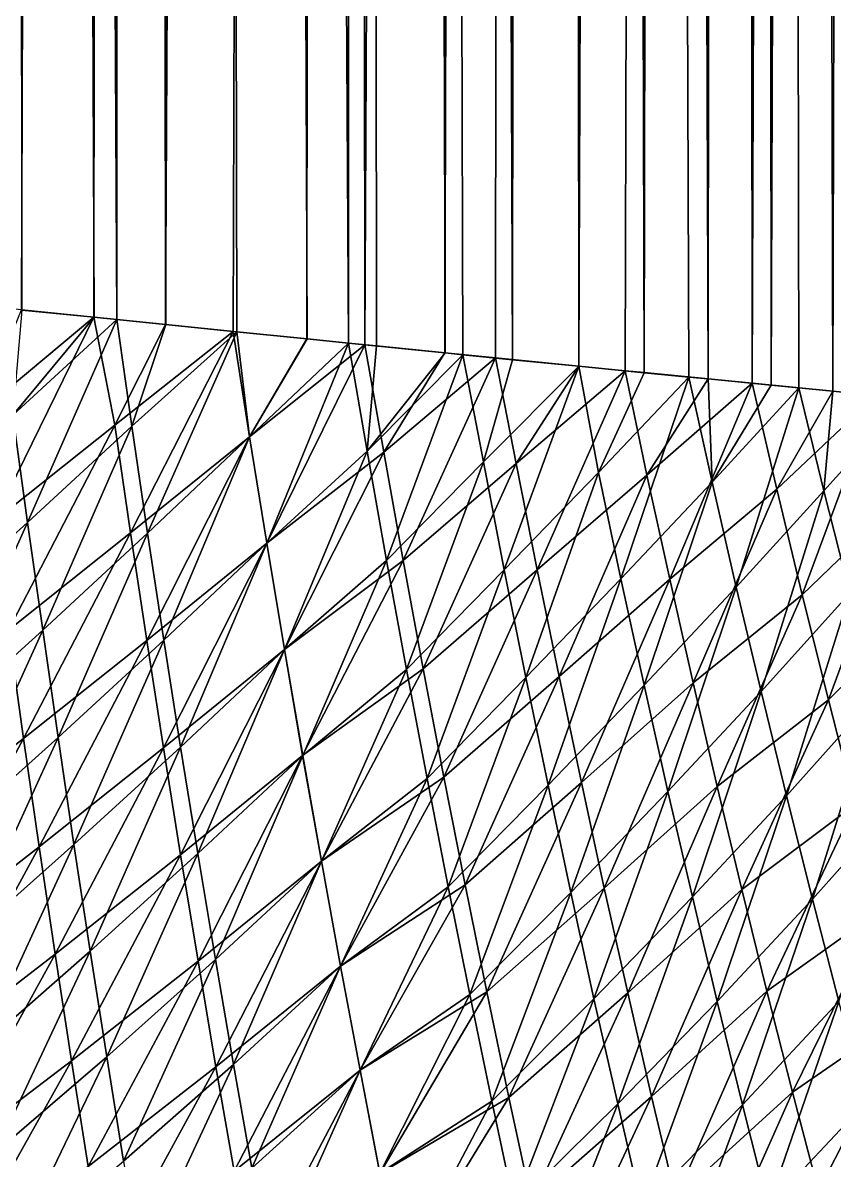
# Model space of a CAD drawing. Header units: metres. Extents: x 0 to 2.08, y -0.12 to 5.68.
# Drawn here: x 1.9728 to 2.0197, y -0.0236 to 0.0421 of the extents above; entities that cross this region are included whole.
import ezdxf

# ---------------------------------------------------------------- set-up
doc = ezdxf.new("R2010")
doc.units = ezdxf.units.M
doc.header["$LTSCALE"] = 65.185185
for name, color, linetype in [('50', 7, 'CONTINUOUS'), ('51', 7, 'CONTINUOUS'), ('54', 7, 'CONTINUOUS'), ('55', 7, 'CONTINUOUS')]:
    doc.layers.add(name, color=color, linetype=linetype)

msp = doc.modelspace()

# ---------------------------------------------------------------- linework, layer by layer
at = {"layer": '50', "color": 2, "linetype": 'CONTINUOUS'}
for points in [[(1.967847, 2.280189, -3.366461), (1.979908, 2.276366, -3.36276), (1.968528, 0.025948, -3.366284), (1.967847, 2.280189, -3.366461)], [(1.968528, 0.025948, -3.366284), (1.979908, 2.276366, -3.36276), (1.972728, 0.025529, -3.365102), (1.968528, 0.025948, -3.366284)], [(1.972728, 0.025529, -3.365102), (1.979908, 2.276366, -3.36276), (1.976903, 0.025109, -3.363795), (1.972728, 0.025529, -3.365102)], [(1.976903, 0.025109, -3.363795), (1.979908, 2.276366, -3.36276), (1.981045, 0.024689, -3.362364), (1.976903, 0.025109, -3.363795)], [(1.979908, 2.276366, -3.36276), (1.991709, 2.272625, -3.358009), (1.981045, 0.024689, -3.362364), (1.979908, 2.276366, -3.36276)], [(1.981045, 0.024689, -3.362364), (1.991709, 2.272625, -3.358009), (1.984947, 0.024292, -3.36089), (1.981045, 0.024689, -3.362364)], [(1.984947, 0.024292, -3.36089), (1.991709, 2.272625, -3.358009), (1.989212, 0.023857, -3.359135), (1.984947, 0.024292, -3.36089)], [(1.989212, 0.023857, -3.359135), (1.991709, 2.272625, -3.358009), (1.992554, 0.023518, -3.357651), (1.989212, 0.023857, -3.359135)], [(1.991709, 2.272625, -3.358009), (2.003002, 2.269044, -3.352344), (1.992554, 0.023518, -3.357651), (1.991709, 2.272625, -3.358009)], [(1.992554, 0.023518, -3.357651), (2.003002, 2.269044, -3.352344), (1.997184, 0.023049, -3.355429), (1.992554, 0.023518, -3.357651)], [(1.997184, 0.023049, -3.355429), (2.003002, 2.269044, -3.352344), (2.0001, 0.022756, -3.353929), (1.997184, 0.023049, -3.355429)], [(2.0001, 0.022756, -3.353929), (2.003002, 2.269044, -3.352344), (2.00492, 0.022278, -3.351266), (2.0001, 0.022756, -3.353929)], [(2.003002, 2.269044, -3.352344), (2.013643, 2.265671, -3.345829), (2.00492, 0.022278, -3.351266), (2.003002, 2.269044, -3.352344)], [(2.00492, 0.022278, -3.351266), (2.013643, 2.265671, -3.345829), (2.007589, 0.022015, -3.349691), (2.00492, 0.022278, -3.351266)], [(2.007589, 0.022015, -3.349691), (2.013643, 2.265671, -3.345829), (2.008691, 0.021907, -3.349018), (2.007589, 0.022015, -3.349691)], [(2.008691, 0.021907, -3.349018), (2.013643, 2.265671, -3.345829), (2.012397, 0.021543, -3.346659), (2.008691, 0.021907, -3.349018)], [(2.012397, 0.021543, -3.346659), (2.013643, 2.265671, -3.345829), (2.014924, 0.021295, -3.344961), (2.012397, 0.021543, -3.346659)], [(2.013643, 2.265671, -3.345829), (2.023753, 2.262465, -3.338383), (2.014924, 0.021295, -3.344961), (2.013643, 2.265671, -3.345829)], [(2.014924, 0.021295, -3.344961), (2.023753, 2.262465, -3.338383), (2.016033, 0.021186, -3.344191), (2.014924, 0.021295, -3.344961)], [(2.016033, 0.021186, -3.344191), (2.023753, 2.262465, -3.338383), (2.019596, 0.020836, -3.341618), (2.016033, 0.021186, -3.344191)], [(2.019596, 0.020836, -3.341618), (2.023753, 2.262465, -3.338383), (2.022099, 0.020591, -3.339713), (2.019596, 0.020836, -3.341618)]]:
    msp.add_3dface(points, dxfattribs=at)
at = {"layer": '51', "color": 2, "linetype": 'CONTINUOUS'}
for points in [[(1.979908, 2.276366, 0.090128), (1.967847, 2.280189, 0.093828), (1.978228, 0.024974, 0.090719), (1.979908, 2.276366, 0.090128)], [(1.978228, 0.024974, 0.090719), (1.967847, 2.280189, 0.093828), (1.976926, 0.025106, 0.091154), (1.978228, 0.024974, 0.090719)], [(1.976926, 0.025106, 0.091154), (1.967847, 2.280189, 0.093828), (1.972753, 0.025526, 0.092462), (1.976926, 0.025106, 0.091154)], [(1.981067, 0.024686, 0.089723), (1.979908, 2.276366, 0.090128), (1.978228, 0.024974, 0.090719), (1.981067, 0.024686, 0.089723)], [(1.991709, 2.272625, 0.085376), (1.979908, 2.276366, 0.090128), (1.99161, 0.023613, 0.085447), (1.991709, 2.272625, 0.085376)], [(1.99161, 0.023613, 0.085447), (1.979908, 2.276366, 0.090128), (1.989228, 0.023855, 0.086495), (1.99161, 0.023613, 0.085447)], [(1.989228, 0.023855, 0.086495), (1.979908, 2.276366, 0.090128), (1.985169, 0.024269, 0.08817), (1.989228, 0.023855, 0.086495)], [(1.985169, 0.024269, 0.08817), (1.979908, 2.276366, 0.090128), (1.981067, 0.024686, 0.089723), (1.985169, 0.024269, 0.08817)], [(1.993238, 0.023448, 0.084702), (1.991709, 2.272625, 0.085376), (1.99161, 0.023613, 0.085447), (1.993238, 0.023448, 0.084702)], [(2.003002, 2.269044, 0.079711), (1.991709, 2.272625, 0.085376), (2.001092, 0.022657, 0.080767), (2.003002, 2.269044, 0.079711)], [(2.001092, 0.022657, 0.080767), (1.991709, 2.272625, 0.085376), (1.99822, 0.022945, 0.082273), (2.001092, 0.022657, 0.080767)], [(1.99822, 0.022945, 0.082273), (1.991709, 2.272625, 0.085376), (1.997195, 0.023048, 0.082791), (1.99822, 0.022945, 0.082273)], [(1.997195, 0.023048, 0.082791), (1.991709, 2.272625, 0.085376), (1.993238, 0.023448, 0.084702), (1.997195, 0.023048, 0.082791)], [(2.004926, 0.022277, 0.07863), (2.003002, 2.269044, 0.079711), (2.001092, 0.022657, 0.080767), (2.004926, 0.022277, 0.07863)], [(2.013643, 2.265671, 0.073196), (2.003002, 2.269044, 0.079711), (2.012398, 0.021543, 0.074025), (2.013643, 2.265671, 0.073196)], [(2.012398, 0.021543, 0.074025), (2.003002, 2.269044, 0.079711), (2.01128, 0.021652, 0.074753), (2.012398, 0.021543, 0.074025)], [(2.01128, 0.021652, 0.074753), (2.003002, 2.269044, 0.079711), (2.008694, 0.021906, 0.076383), (2.01128, 0.021652, 0.074753)], [(2.008694, 0.021906, 0.076383), (2.003002, 2.269044, 0.079711), (2.004926, 0.022277, 0.07863), (2.008694, 0.021906, 0.076383)], [(2.016032, 0.021186, 0.071559), (2.013643, 2.265671, 0.073196), (2.012398, 0.021543, 0.074025), (2.016032, 0.021186, 0.071559)], [(2.023753, 2.262465, 0.06575), (2.013643, 2.265671, 0.073196), (2.023874, 0.020418, 0.065678), (2.023753, 2.262465, 0.06575)], [(2.023874, 0.020418, 0.065678), (2.013643, 2.265671, 0.073196), (2.019593, 0.020837, 0.068988), (2.023874, 0.020418, 0.065678)], [(2.019593, 0.020837, 0.068988), (2.013643, 2.265671, 0.073196), (2.017633, 0.021029, 0.070423), (2.019593, 0.020837, 0.068988)], [(2.017633, 0.021029, 0.070423), (2.013643, 2.265671, 0.073196), (2.016032, 0.021186, 0.071559), (2.017633, 0.021029, 0.070423)]]:
    msp.add_3dface(points, dxfattribs=at)
at = {"layer": '54', "color": 2, "linetype": 'CONTINUOUS'}
for points in [[(1.976926, 0.025106, 0.091154), (1.972753, 0.025526, 0.092462), (1.972237, 0.019456, 0.09248), (1.976926, 0.025106, 0.091154)], [(1.978228, 0.024974, 0.090719), (1.976926, 0.025106, 0.091154), (1.972237, 0.019456, 0.09248), (1.978228, 0.024974, 0.090719)], [(1.978228, 0.024974, 0.090719), (1.972237, 0.019456, 0.09248), (1.973084, 0.013245, 0.091828), (1.978228, 0.024974, 0.090719)], [(1.978228, 0.024974, 0.090719), (1.973084, 0.013245, 0.091828), (1.979095, 0.018808, 0.090285), (1.978228, 0.024974, 0.090719)], [(1.981067, 0.024686, 0.089723), (1.978228, 0.024974, 0.090719), (1.979095, 0.018808, 0.090285), (1.981067, 0.024686, 0.089723)], [(1.985169, 0.024269, 0.08817), (1.981067, 0.024686, 0.089723), (1.979095, 0.018808, 0.090285), (1.985169, 0.024269, 0.08817)], [(1.985169, 0.024269, 0.08817), (1.979095, 0.018808, 0.090285), (1.980011, 0.012631, 0.089562), (1.985169, 0.024269, 0.08817)], [(1.985169, 0.024269, 0.08817), (1.980011, 0.012631, 0.089562), (1.985906, 0.018193, 0.087739), (1.985169, 0.024269, 0.08817)], [(1.989228, 0.023855, 0.086495), (1.985169, 0.024269, 0.08817), (1.985906, 0.018193, 0.087739), (1.989228, 0.023855, 0.086495)], [(1.99161, 0.023613, 0.085447), (1.989228, 0.023855, 0.086495), (1.985906, 0.018193, 0.087739), (1.99161, 0.023613, 0.085447)], [(1.99161, 0.023613, 0.085447), (1.985906, 0.018193, 0.087739), (1.986897, 0.012058, 0.086934), (1.99161, 0.023613, 0.085447)], [(1.99161, 0.023613, 0.085447), (1.986897, 0.012058, 0.086934), (1.992703, 0.017365, 0.084803), (1.99161, 0.023613, 0.085447)], [(1.993238, 0.023448, 0.084702), (1.99161, 0.023613, 0.085447), (1.992703, 0.017365, 0.084803), (1.993238, 0.023448, 0.084702)], [(1.997195, 0.023048, 0.082791), (1.993238, 0.023448, 0.084702), (1.992703, 0.017365, 0.084803), (1.997195, 0.023048, 0.082791)], [(1.99822, 0.022945, 0.082273), (1.997195, 0.023048, 0.082791), (1.992703, 0.017365, 0.084803), (1.99822, 0.022945, 0.082273)], [(1.99822, 0.022945, 0.082273), (1.992703, 0.017365, 0.084803), (1.993819, 0.01106, 0.08385), (1.99822, 0.022945, 0.082273)], [(1.99822, 0.022945, 0.082273), (1.993819, 0.01106, 0.08385), (1.999408, 0.01676, 0.081514), (1.99822, 0.022945, 0.082273)], [(2.001092, 0.022657, 0.080767), (1.99822, 0.022945, 0.082273), (1.999408, 0.01676, 0.081514), (2.001092, 0.022657, 0.080767)], [(2.004926, 0.022277, 0.07863), (2.001092, 0.022657, 0.080767), (1.999408, 0.01676, 0.081514), (2.004926, 0.022277, 0.07863)], [(2.004926, 0.022277, 0.07863), (1.999408, 0.01676, 0.081514), (2.000615, 0.010522, 0.080441), (2.004926, 0.022277, 0.07863)], [(2.004926, 0.022277, 0.07863), (2.000615, 0.010522, 0.080441), (2.006051, 0.016147, 0.077829), (2.004926, 0.022277, 0.07863)], [(2.008694, 0.021906, 0.076383), (2.004926, 0.022277, 0.07863), (2.006051, 0.016147, 0.077829), (2.008694, 0.021906, 0.076383)], [(2.01128, 0.021652, 0.074753), (2.008694, 0.021906, 0.076383), (2.006051, 0.016147, 0.077829), (2.01128, 0.021652, 0.074753)], [(2.01128, 0.021652, 0.074753), (2.006051, 0.016147, 0.077829), (2.007354, 0.009993, 0.076615), (2.01128, 0.021652, 0.074753)], [(2.01128, 0.021652, 0.074753), (2.007354, 0.009993, 0.076615), (2.012617, 0.01557, 0.073737), (2.01128, 0.021652, 0.074753)], [(2.012398, 0.021543, 0.074025), (2.01128, 0.021652, 0.074753), (2.012617, 0.01557, 0.073737), (2.012398, 0.021543, 0.074025)], [(2.016032, 0.021186, 0.071559), (2.012398, 0.021543, 0.074025), (2.012617, 0.01557, 0.073737), (2.016032, 0.021186, 0.071559)], [(2.017633, 0.021029, 0.070423), (2.016032, 0.021186, 0.071559), (2.012617, 0.01557, 0.073737), (2.017633, 0.021029, 0.070423)], [(2.017633, 0.021029, 0.070423), (2.012617, 0.01557, 0.073737), (2.014013, 0.009519, 0.072363), (2.017633, 0.021029, 0.070423)], [(2.017633, 0.021029, 0.070423), (2.014013, 0.009519, 0.072363), (2.019079, 0.015085, 0.069229), (2.017633, 0.021029, 0.070423)], [(2.019593, 0.020837, 0.068988), (2.017633, 0.021029, 0.070423), (2.019079, 0.015085, 0.069229), (2.019593, 0.020837, 0.068988)], [(2.023874, 0.020418, 0.065678), (2.019593, 0.020837, 0.068988), (2.019079, 0.015085, 0.069229), (2.023874, 0.020418, 0.065678)], [(2.023874, 0.020418, 0.065678), (2.019079, 0.015085, 0.069229), (2.020566, 0.009157, 0.067676), (2.023874, 0.020418, 0.065678)], [(1.972237, 0.019456, 0.09248), (1.966934, 0.007662, 0.09287), (1.973084, 0.013245, 0.091828), (1.972237, 0.019456, 0.09248)], [(1.973084, 0.013245, 0.091828), (1.973955, 0.00703, 0.090892), (1.979095, 0.018808, 0.090285), (1.973084, 0.013245, 0.091828)], [(1.979095, 0.018808, 0.090285), (1.973955, 0.00703, 0.090892), (1.980011, 0.012631, 0.089562), (1.979095, 0.018808, 0.090285)], [(1.980011, 0.012631, 0.089562), (1.980954, 0.006448, 0.08855), (1.985906, 0.018193, 0.087739), (1.980011, 0.012631, 0.089562)], [(1.985906, 0.018193, 0.087739), (1.980954, 0.006448, 0.08855), (1.986897, 0.012058, 0.086934), (1.985906, 0.018193, 0.087739)], [(1.986897, 0.012058, 0.086934), (1.987919, 0.005919, 0.085834), (1.992703, 0.017365, 0.084803), (1.986897, 0.012058, 0.086934)], [(1.992703, 0.017365, 0.084803), (1.987919, 0.005919, 0.085834), (1.993819, 0.01106, 0.08385), (1.992703, 0.017365, 0.084803)], [(1.993819, 0.01106, 0.08385), (1.99497, 0.004754, 0.082572), (1.999408, 0.01676, 0.081514), (1.993819, 0.01106, 0.08385)], [(1.999408, 0.01676, 0.081514), (1.99497, 0.004754, 0.082572), (2.000615, 0.010522, 0.080441), (1.999408, 0.01676, 0.081514)], [(2.000615, 0.010522, 0.080441), (2.001861, 0.004285, 0.079032), (2.006051, 0.016147, 0.077829), (2.000615, 0.010522, 0.080441)], [(2.006051, 0.016147, 0.077829), (2.001861, 0.004285, 0.079032), (2.007354, 0.009993, 0.076615), (2.006051, 0.016147, 0.077829)], [(2.007354, 0.009993, 0.076615), (2.008694, 0.003843, 0.075057), (2.012617, 0.01557, 0.073737), (2.007354, 0.009993, 0.076615)], [(2.012617, 0.01557, 0.073737), (2.008694, 0.003843, 0.075057), (2.014013, 0.009519, 0.072363), (2.012617, 0.01557, 0.073737)], [(2.014013, 0.009519, 0.072363), (2.015446, 0.003476, 0.070635), (2.019079, 0.015085, 0.069229), (2.014013, 0.009519, 0.072363)], [(2.019079, 0.015085, 0.069229), (2.015446, 0.003476, 0.070635), (2.020566, 0.009157, 0.067676), (2.019079, 0.015085, 0.069229)], [(1.966934, 0.007662, 0.09287), (1.967759, 0.00143, 0.091719), (1.973084, 0.013245, 0.091828), (1.966934, 0.007662, 0.09287)], [(1.973084, 0.013245, 0.091828), (1.967759, 0.00143, 0.091719), (1.973955, 0.00703, 0.090892), (1.973084, 0.013245, 0.091828)], [(1.973955, 0.00703, 0.090892), (1.974848, 0.000822, 0.08967), (1.980011, 0.012631, 0.089562), (1.973955, 0.00703, 0.090892)], [(1.980011, 0.012631, 0.089562), (1.974848, 0.000822, 0.08967), (1.980954, 0.006448, 0.08855), (1.980011, 0.012631, 0.089562)], [(1.980954, 0.006448, 0.08855), (1.981923, 0.000273, 0.087246), (1.986897, 0.012058, 0.086934), (1.980954, 0.006448, 0.08855)], [(1.986897, 0.012058, 0.086934), (1.981923, 0.000273, 0.087246), (1.987919, 0.005919, 0.085834), (1.986897, 0.012058, 0.086934)], [(1.987919, 0.005919, 0.085834), (1.988971, -0.00021, 0.084433), (1.993819, 0.01106, 0.08385), (1.987919, 0.005919, 0.085834)], [(1.993819, 0.01106, 0.08385), (1.988971, -0.00021, 0.084433), (1.99497, 0.004754, 0.082572), (1.993819, 0.01106, 0.08385)], [(1.99497, 0.004754, 0.082572), (1.996155, -0.001537, 0.08096), (2.000615, 0.010522, 0.080441), (1.99497, 0.004754, 0.082572)], [(2.000615, 0.010522, 0.080441), (1.996155, -0.001537, 0.08096), (2.001861, 0.004285, 0.079032), (2.000615, 0.010522, 0.080441)], [(2.001861, 0.004285, 0.079032), (2.003141, -0.001936, 0.07728), (2.007354, 0.009993, 0.076615), (2.001861, 0.004285, 0.079032)], [(2.007354, 0.009993, 0.076615), (2.003141, -0.001936, 0.07728), (2.008694, 0.003843, 0.075057), (2.007354, 0.009993, 0.076615)], [(2.008694, 0.003843, 0.075057), (2.010069, -0.002288, 0.073145), (2.014013, 0.009519, 0.072363), (2.008694, 0.003843, 0.075057)], [(2.014013, 0.009519, 0.072363), (2.010069, -0.002288, 0.073145), (2.015446, 0.003476, 0.070635), (2.014013, 0.009519, 0.072363)], [(2.015446, 0.003476, 0.070635), (2.016914, -0.002541, 0.068543), (2.020566, 0.009157, 0.067676), (2.015446, 0.003476, 0.070635)], [(2.020566, 0.009157, 0.067676), (2.016914, -0.002541, 0.068543), (2.022088, 0.003245, 0.065761), (2.020566, 0.009157, 0.067676)], [(1.967759, 0.00143, 0.091719), (1.968601, -0.004779, 0.090285), (1.973955, 0.00703, 0.090892), (1.967759, 0.00143, 0.091719)], [(1.973955, 0.00703, 0.090892), (1.968601, -0.004779, 0.090285), (1.974848, 0.000822, 0.08967), (1.973955, 0.00703, 0.090892)], [(1.974848, 0.000822, 0.08967), (1.975763, -0.005365, 0.088159), (1.980954, 0.006448, 0.08855), (1.974848, 0.000822, 0.08967)], [(1.980954, 0.006448, 0.08855), (1.975763, -0.005365, 0.088159), (1.981923, 0.000273, 0.087246), (1.980954, 0.006448, 0.08855)], [(1.981923, 0.000273, 0.087246), (1.982916, -0.005879, 0.085644), (1.987919, 0.005919, 0.085834), (1.981923, 0.000273, 0.087246)], [(1.987919, 0.005919, 0.085834), (1.982916, -0.005879, 0.085644), (1.988971, -0.00021, 0.084433), (1.987919, 0.005919, 0.085834)], [(1.988971, -0.00021, 0.084433), (1.99005, -0.006316, 0.082725), (1.99497, 0.004754, 0.082572), (1.988971, -0.00021, 0.084433)], [(1.99497, 0.004754, 0.082572), (1.99005, -0.006316, 0.082725), (1.996155, -0.001537, 0.08096), (1.99497, 0.004754, 0.082572)], [(1.996155, -0.001537, 0.08096), (1.997372, -0.0078, 0.079008), (2.001861, 0.004285, 0.079032), (1.996155, -0.001537, 0.08096)], [(2.001861, 0.004285, 0.079032), (1.997372, -0.0078, 0.079008), (2.003141, -0.001936, 0.07728), (2.001861, 0.004285, 0.079032)], [(2.003141, -0.001936, 0.07728), (2.004454, -0.008126, 0.075178), (2.008694, 0.003843, 0.075057), (2.003141, -0.001936, 0.07728)], [(2.008694, 0.003843, 0.075057), (2.004454, -0.008126, 0.075178), (2.010069, -0.002288, 0.073145), (2.008694, 0.003843, 0.075057)], [(2.010069, -0.002288, 0.073145), (2.011476, -0.008383, 0.070872), (2.015446, 0.003476, 0.070635), (2.010069, -0.002288, 0.073145)], [(2.015446, 0.003476, 0.070635), (2.011476, -0.008383, 0.070872), (2.016914, -0.002541, 0.068543), (2.015446, 0.003476, 0.070635)], [(2.016914, -0.002541, 0.068543), (2.018413, -0.008515, 0.06608), (2.022088, 0.003245, 0.065761), (2.016914, -0.002541, 0.068543)], [(2.022088, 0.003245, 0.065761), (2.018413, -0.008515, 0.06608), (2.023644, -0.002634, 0.063472), (2.022088, 0.003245, 0.065761)], [(1.968601, -0.004779, 0.090285), (1.969461, -0.010953, 0.088565), (1.974848, 0.000822, 0.08967), (1.968601, -0.004779, 0.090285)], [(1.974848, 0.000822, 0.08967), (1.969461, -0.010953, 0.088565), (1.975763, -0.005365, 0.088159), (1.974848, 0.000822, 0.08967)], [(1.975763, -0.005365, 0.088159), (1.976697, -0.011515, 0.086354), (1.981923, 0.000273, 0.087246), (1.975763, -0.005365, 0.088159)], [(1.981923, 0.000273, 0.087246), (1.976697, -0.011515, 0.086354), (1.982916, -0.005879, 0.085644), (1.981923, 0.000273, 0.087246)], [(1.982916, -0.005879, 0.085644), (1.983934, -0.011995, 0.083739), (1.988971, -0.00021, 0.084433), (1.982916, -0.005879, 0.085644)], [(1.988971, -0.00021, 0.084433), (1.983934, -0.011995, 0.083739), (1.99005, -0.006316, 0.082725), (1.988971, -0.00021, 0.084433)], [(1.99005, -0.006316, 0.082725), (1.991156, -0.012384, 0.080706), (1.996155, -0.001537, 0.08096), (1.99005, -0.006316, 0.082725)], [(1.996155, -0.001537, 0.08096), (1.991156, -0.012384, 0.080706), (1.997372, -0.0078, 0.079008), (1.996155, -0.001537, 0.08096)], [(1.997372, -0.0078, 0.079008), (1.998617, -0.014019, 0.076711), (2.003141, -0.001936, 0.07728), (1.997372, -0.0078, 0.079008)], [(2.003141, -0.001936, 0.07728), (1.998617, -0.014019, 0.076711), (2.004454, -0.008126, 0.075178), (2.003141, -0.001936, 0.07728)], [(2.004454, -0.008126, 0.075178), (2.005795, -0.014269, 0.072719), (2.010069, -0.002288, 0.073145), (2.004454, -0.008126, 0.075178)], [(2.010069, -0.002288, 0.073145), (2.005795, -0.014269, 0.072719), (2.011476, -0.008383, 0.070872), (2.010069, -0.002288, 0.073145)], [(2.011476, -0.008383, 0.070872), (2.012912, -0.014424, 0.068229), (2.016914, -0.002541, 0.068543), (2.011476, -0.008383, 0.070872)], [(2.016914, -0.002541, 0.068543), (2.012912, -0.014424, 0.068229), (2.018413, -0.008515, 0.06608), (2.016914, -0.002541, 0.068543)], [(2.018413, -0.008515, 0.06608), (2.01994, -0.014427, 0.063235), (2.023644, -0.002634, 0.063472), (2.018413, -0.008515, 0.06608)], [(1.969461, -0.010953, 0.088565), (1.970335, -0.017079, 0.086558), (1.975763, -0.005365, 0.088159), (1.969461, -0.010953, 0.088565)], [(1.975763, -0.005365, 0.088159), (1.970335, -0.017079, 0.086558), (1.976697, -0.011515, 0.086354), (1.975763, -0.005365, 0.088159)], [(1.976697, -0.011515, 0.086354), (1.977652, -0.017616, 0.084253), (1.982916, -0.005879, 0.085644), (1.976697, -0.011515, 0.086354)], [(1.982916, -0.005879, 0.085644), (1.977652, -0.017616, 0.084253), (1.983934, -0.011995, 0.083739), (1.982916, -0.005879, 0.085644)], [(1.983934, -0.011995, 0.083739), (1.984974, -0.01806, 0.081529), (1.99005, -0.006316, 0.082725), (1.983934, -0.011995, 0.083739)], [(1.99005, -0.006316, 0.082725), (1.984974, -0.01806, 0.081529), (1.991156, -0.012384, 0.080706), (1.99005, -0.006316, 0.082725)], [(1.991156, -0.012384, 0.080706), (1.992285, -0.018402, 0.078372), (1.997372, -0.0078, 0.079008), (1.991156, -0.012384, 0.080706)], [(1.997372, -0.0078, 0.079008), (1.992285, -0.018402, 0.078372), (1.998617, -0.014019, 0.076711), (1.997372, -0.0078, 0.079008)], [(1.998617, -0.014019, 0.076711), (1.999888, -0.020178, 0.074062), (2.004454, -0.008126, 0.075178), (1.998617, -0.014019, 0.076711)], [(2.004454, -0.008126, 0.075178), (1.999888, -0.020178, 0.074062), (2.005795, -0.014269, 0.072719), (2.004454, -0.008126, 0.075178)], [(2.005795, -0.014269, 0.072719), (2.007163, -0.020347, 0.069894), (2.011476, -0.008383, 0.070872), (2.005795, -0.014269, 0.072719)], [(2.011476, -0.008383, 0.070872), (2.007163, -0.020347, 0.069894), (2.012912, -0.014424, 0.068229), (2.011476, -0.008383, 0.070872)], [(2.012912, -0.014424, 0.068229), (2.014375, -0.020392, 0.065209), (2.018413, -0.008515, 0.06608), (2.012912, -0.014424, 0.068229)], [(2.018413, -0.008515, 0.06608), (2.014375, -0.020392, 0.065209), (2.01994, -0.014427, 0.063235), (2.018413, -0.008515, 0.06608)], [(1.970335, -0.017079, 0.086558), (1.971224, -0.023141, 0.084262), (1.976697, -0.011515, 0.086354), (1.970335, -0.017079, 0.086558)], [(1.976697, -0.011515, 0.086354), (1.971224, -0.023141, 0.084262), (1.977652, -0.017616, 0.084253), (1.976697, -0.011515, 0.086354)], [(1.977652, -0.017616, 0.084253), (1.978623, -0.023654, 0.081852), (1.983934, -0.011995, 0.083739), (1.977652, -0.017616, 0.084253)], [(1.983934, -0.011995, 0.083739), (1.978623, -0.023654, 0.081852), (1.984974, -0.01806, 0.081529), (1.983934, -0.011995, 0.083739)], [(1.984974, -0.01806, 0.081529), (1.986033, -0.024064, 0.079011), (1.991156, -0.012384, 0.080706), (1.984974, -0.01806, 0.081529)], [(1.991156, -0.012384, 0.080706), (1.986033, -0.024064, 0.079011), (1.992285, -0.018402, 0.078372), (1.991156, -0.012384, 0.080706)], [(1.992285, -0.018402, 0.078372), (1.993435, -0.024356, 0.075719), (1.998617, -0.014019, 0.076711), (1.992285, -0.018402, 0.078372)], [(1.998617, -0.014019, 0.076711), (1.993435, -0.024356, 0.075719), (1.999888, -0.020178, 0.074062), (1.998617, -0.014019, 0.076711)], [(1.999888, -0.020178, 0.074062), (2.001182, -0.026261, 0.071055), (2.005795, -0.014269, 0.072719), (1.999888, -0.020178, 0.074062)], [(2.005795, -0.014269, 0.072719), (2.001182, -0.026261, 0.071055), (2.007163, -0.020347, 0.069894), (2.005795, -0.014269, 0.072719)], [(2.007163, -0.020347, 0.069894), (2.008554, -0.026341, 0.066699), (2.012912, -0.014424, 0.068229), (2.007163, -0.020347, 0.069894)], [(2.012912, -0.014424, 0.068229), (2.008554, -0.026341, 0.066699), (2.014375, -0.020392, 0.065209), (2.012912, -0.014424, 0.068229)], [(2.014375, -0.020392, 0.065209), (2.015861, -0.026267, 0.061804), (2.01994, -0.014427, 0.063235), (2.014375, -0.020392, 0.065209)], [(2.01994, -0.014427, 0.063235), (2.015861, -0.026267, 0.061804), (2.021493, -0.020254, 0.060001), (2.01994, -0.014427, 0.063235)], [(1.971224, -0.023141, 0.084262), (1.972126, -0.029127, 0.081674), (1.977652, -0.017616, 0.084253), (1.971224, -0.023141, 0.084262)], [(1.977652, -0.017616, 0.084253), (1.972126, -0.029127, 0.081674), (1.978623, -0.023654, 0.081852), (1.977652, -0.017616, 0.084253)], [(1.978623, -0.023654, 0.081852), (1.97961, -0.029618, 0.079152), (1.984974, -0.01806, 0.081529), (1.978623, -0.023654, 0.081852)], [(1.984974, -0.01806, 0.081529), (1.97961, -0.029618, 0.079152), (1.986033, -0.024064, 0.079011), (1.984974, -0.01806, 0.081529)], [(1.986033, -0.024064, 0.079011), (1.98711, -0.029991, 0.07618), (1.992285, -0.018402, 0.078372), (1.986033, -0.024064, 0.079011)], [(1.992285, -0.018402, 0.078372), (1.98711, -0.029991, 0.07618), (1.993435, -0.024356, 0.075719), (1.992285, -0.018402, 0.078372)], [(1.993435, -0.024356, 0.075719), (1.994603, -0.030233, 0.072742), (1.999888, -0.020178, 0.074062), (1.993435, -0.024356, 0.075719)], [(1.999888, -0.020178, 0.074062), (1.994603, -0.030233, 0.072742), (2.001182, -0.026261, 0.071055), (1.999888, -0.020178, 0.074062)], [(2.001182, -0.026261, 0.071055), (2.002497, -0.032249, 0.067686), (2.007163, -0.020347, 0.069894), (2.001182, -0.026261, 0.071055)], [(2.007163, -0.020347, 0.069894), (2.002497, -0.032249, 0.067686), (2.008554, -0.026341, 0.066699), (2.007163, -0.020347, 0.069894)], [(2.015861, -0.026267, 0.061804), (2.017364, -0.032027, 0.058009), (2.021493, -0.020254, 0.060001), (2.015861, -0.026267, 0.061804)], [(2.021493, -0.020254, 0.060001), (2.017364, -0.032027, 0.058009), (2.023064, -0.025975, 0.056372), (2.021493, -0.020254, 0.060001)], [(2.008554, -0.026341, 0.066699), (2.009966, -0.032232, 0.063125), (2.014375, -0.020392, 0.065209), (2.008554, -0.026341, 0.066699)], [(2.014375, -0.020392, 0.065209), (2.009966, -0.032232, 0.063125), (2.015861, -0.026267, 0.061804), (2.014375, -0.020392, 0.065209)]]:
    msp.add_3dface(points, dxfattribs=at)
at = {"layer": '55', "color": 2, "linetype": 'CONTINUOUS'}
for points in [[(1.972728, 0.025529, -3.365102), (1.976903, 0.025109, -3.363795), (1.970277, 0.019592, -3.365672), (1.972728, 0.025529, -3.365102)], [(1.976903, 0.025109, -3.363795), (1.971113, 0.013315, -3.365029), (1.970277, 0.019592, -3.365672), (1.976903, 0.025109, -3.363795)], [(1.971113, 0.013315, -3.365029), (1.976903, 0.025109, -3.363795), (1.978121, 0.01887, -3.36325), (1.971113, 0.013315, -3.365029)], [(1.976903, 0.025109, -3.363795), (1.981045, 0.024689, -3.362364), (1.978121, 0.01887, -3.36325), (1.976903, 0.025109, -3.363795)], [(1.981045, 0.024689, -3.362364), (1.984947, 0.024292, -3.36089), (1.978121, 0.01887, -3.36325), (1.981045, 0.024689, -3.362364)], [(1.984947, 0.024292, -3.36089), (1.979031, 0.012658, -3.362533), (1.978121, 0.01887, -3.36325), (1.984947, 0.024292, -3.36089)], [(1.979031, 0.012658, -3.362533), (1.984947, 0.024292, -3.36089), (1.985904, 0.018193, -3.360372), (1.979031, 0.012658, -3.362533)], [(1.984947, 0.024292, -3.36089), (1.989212, 0.023857, -3.359135), (1.985904, 0.018193, -3.360372), (1.984947, 0.024292, -3.36089)], [(1.989212, 0.023857, -3.359135), (1.992554, 0.023518, -3.357651), (1.985904, 0.018193, -3.360372), (1.989212, 0.023857, -3.359135)], [(1.992554, 0.023518, -3.357651), (1.986896, 0.012058, -3.359567), (1.985904, 0.018193, -3.360372), (1.992554, 0.023518, -3.357651)], [(1.986896, 0.012058, -3.359567), (1.992554, 0.023518, -3.357651), (1.993657, 0.017314, -3.356994), (1.986896, 0.012058, -3.359567)], [(1.992554, 0.023518, -3.357651), (1.997184, 0.023049, -3.355429), (1.993657, 0.017314, -3.356994), (1.992554, 0.023518, -3.357651)], [(1.997184, 0.023049, -3.355429), (2.0001, 0.022756, -3.353929), (1.993657, 0.017314, -3.356994), (1.997184, 0.023049, -3.355429)], [(2.0001, 0.022756, -3.353929), (1.994779, 0.011051, -3.356034), (1.993657, 0.017314, -3.356994), (2.0001, 0.022756, -3.353929)], [(1.994779, 0.011051, -3.356034), (2.0001, 0.022756, -3.353929), (2.001298, 0.016655, -3.353146), (1.994779, 0.011051, -3.356034)], [(2.0001, 0.022756, -3.353929), (2.00492, 0.022278, -3.351266), (2.001298, 0.016655, -3.353146), (2.0001, 0.022756, -3.353929)], [(2.00492, 0.022278, -3.351266), (2.007589, 0.022015, -3.349691), (2.001298, 0.016655, -3.353146), (2.00492, 0.022278, -3.351266)], [(2.007589, 0.022015, -3.349691), (2.002518, 0.010506, -3.352053), (2.001298, 0.016655, -3.353146), (2.007589, 0.022015, -3.349691)], [(2.002518, 0.010506, -3.352053), (2.007589, 0.022015, -3.349691), (2.008853, 0.015991, -3.348778), (2.002518, 0.010506, -3.352053)], [(2.007589, 0.022015, -3.349691), (2.008691, 0.021907, -3.349018), (2.012397, 0.021543, -3.346659), (2.007589, 0.022015, -3.349691)], [(2.007589, 0.022015, -3.349691), (2.012397, 0.021543, -3.346659), (2.008853, 0.015991, -3.348778), (2.007589, 0.022015, -3.349691)], [(2.012397, 0.021543, -3.346659), (2.014924, 0.021295, -3.344961), (2.008853, 0.015991, -3.348778), (2.012397, 0.021543, -3.346659)], [(2.014924, 0.021295, -3.344961), (2.010172, 0.009984, -3.347528), (2.008853, 0.015991, -3.348778), (2.014924, 0.021295, -3.344961)], [(2.010172, 0.009984, -3.347528), (2.014924, 0.021295, -3.344961), (2.016348, 0.015173, -3.343823), (2.010172, 0.009984, -3.347528)], [(2.014924, 0.021295, -3.344961), (2.016033, 0.021186, -3.344191), (2.019596, 0.020836, -3.341618), (2.014924, 0.021295, -3.344961)], [(2.014924, 0.021295, -3.344961), (2.019596, 0.020836, -3.341618), (2.016348, 0.015173, -3.343823), (2.014924, 0.021295, -3.344961)], [(2.019596, 0.020836, -3.341618), (2.022099, 0.020591, -3.339713), (2.016348, 0.015173, -3.343823), (2.019596, 0.020836, -3.341618)], [(2.022099, 0.020591, -3.339713), (2.017825, 0.009077, -3.342312), (2.016348, 0.015173, -3.343823), (2.022099, 0.020591, -3.339713)], [(2.017825, 0.009077, -3.342312), (2.022099, 0.020591, -3.339713), (2.023648, 0.014701, -3.338351), (2.017825, 0.009077, -3.342312)], [(1.971973, 0.007034, -3.364098), (1.971113, 0.013315, -3.365029), (1.978121, 0.01887, -3.36325), (1.971973, 0.007034, -3.364098)], [(1.979031, 0.012658, -3.362533), (1.971973, 0.007034, -3.364098), (1.978121, 0.01887, -3.36325), (1.979031, 0.012658, -3.362533)], [(1.979968, 0.00644, -3.361525), (1.979031, 0.012658, -3.362533), (1.985904, 0.018193, -3.360372), (1.979968, 0.00644, -3.361525)], [(1.986896, 0.012058, -3.359567), (1.979968, 0.00644, -3.361525), (1.985904, 0.018193, -3.360372), (1.986896, 0.012058, -3.359567)], [(1.987918, 0.005919, -3.358467), (1.986896, 0.012058, -3.359567), (1.993657, 0.017314, -3.356994), (1.987918, 0.005919, -3.358467)], [(1.994779, 0.011051, -3.356034), (1.987918, 0.005919, -3.358467), (1.993657, 0.017314, -3.356994), (1.994779, 0.011051, -3.356034)], [(1.995937, 0.004787, -3.354749), (1.994779, 0.011051, -3.356034), (2.001298, 0.016655, -3.353146), (1.995937, 0.004787, -3.354749)], [(2.002518, 0.010506, -3.352053), (1.995937, 0.004787, -3.354749), (2.001298, 0.016655, -3.353146), (2.002518, 0.010506, -3.352053)], [(2.003776, 0.00436, -3.350629), (2.002518, 0.010506, -3.352053), (2.008853, 0.015991, -3.348778), (2.003776, 0.00436, -3.350629)], [(2.010172, 0.009984, -3.347528), (2.003776, 0.00436, -3.350629), (2.008853, 0.015991, -3.348778), (2.010172, 0.009984, -3.347528)], [(2.011528, 0.003982, -3.345941), (2.010172, 0.009984, -3.347528), (2.016348, 0.015173, -3.343823), (2.011528, 0.003982, -3.345941)], [(2.017825, 0.009077, -3.342312), (2.011528, 0.003982, -3.345941), (2.016348, 0.015173, -3.343823), (2.017825, 0.009077, -3.342312)], [(2.019339, 0.002995, -3.340427), (2.017825, 0.009077, -3.342312), (2.023648, 0.014701, -3.338351), (2.019339, 0.002995, -3.340427)], [(2.025216, 0.008803, -3.33663), (2.019339, 0.002995, -3.340427), (2.023648, 0.014701, -3.338351), (2.025216, 0.008803, -3.33663)], [(1.972855, 0.000762, -3.362877), (1.971973, 0.007034, -3.364098), (1.979031, 0.012658, -3.362533), (1.972855, 0.000762, -3.362877)], [(1.979968, 0.00644, -3.361525), (1.972855, 0.000762, -3.362877), (1.979031, 0.012658, -3.362533), (1.979968, 0.00644, -3.361525)], [(1.98093, 0.00023, -3.360222), (1.979968, 0.00644, -3.361525), (1.986896, 0.012058, -3.359567), (1.98093, 0.00023, -3.360222)], [(1.987918, 0.005919, -3.358467), (1.98093, 0.00023, -3.360222), (1.986896, 0.012058, -3.359567), (1.987918, 0.005919, -3.358467)], [(1.988969, -0.00021, -3.357066), (1.987918, 0.005919, -3.358467), (1.994779, 0.011051, -3.356034), (1.988969, -0.00021, -3.357066)], [(1.995937, 0.004787, -3.354749), (1.988969, -0.00021, -3.357066), (1.994779, 0.011051, -3.356034), (1.995937, 0.004787, -3.354749)], [(1.997129, -0.001463, -3.353133), (1.995937, 0.004787, -3.354749), (2.002518, 0.010506, -3.352053), (1.997129, -0.001463, -3.353133)], [(2.003776, 0.00436, -3.350629), (1.997129, -0.001463, -3.353133), (2.002518, 0.010506, -3.352053), (2.003776, 0.00436, -3.350629)], [(2.005068, -0.00177, -3.348866), (2.003776, 0.00436, -3.350629), (2.010172, 0.009984, -3.347528), (2.005068, -0.00177, -3.348866)], [(2.011528, 0.003982, -3.345941), (2.005068, -0.00177, -3.348866), (2.010172, 0.009984, -3.347528), (2.011528, 0.003982, -3.345941)], [(2.012916, -0.002001, -3.34401), (2.011528, 0.003982, -3.345941), (2.017825, 0.009077, -3.342312), (2.012916, -0.002001, -3.34401)], [(2.019339, 0.002995, -3.340427), (2.012916, -0.002001, -3.34401), (2.017825, 0.009077, -3.342312), (2.019339, 0.002995, -3.340427)], [(2.020888, -0.003054, -3.33816), (2.019339, 0.002995, -3.340427), (2.025216, 0.008803, -3.33663), (2.020888, -0.003054, -3.33816)], [(1.972855, 0.000762, -3.362877), (1.965588, -0.004934, -3.363607), (1.971973, 0.007034, -3.364098), (1.972855, 0.000762, -3.362877)], [(1.973757, -0.005488, -3.361363), (1.972855, 0.000762, -3.362877), (1.979968, 0.00644, -3.361525), (1.973757, -0.005488, -3.361363)], [(1.98093, 0.00023, -3.360222), (1.973757, -0.005488, -3.361363), (1.979968, 0.00644, -3.361525), (1.98093, 0.00023, -3.360222)], [(1.981918, -0.005956, -3.358619), (1.98093, 0.00023, -3.360222), (1.987918, 0.005919, -3.358467), (1.981918, -0.005956, -3.358619)], [(1.988969, -0.00021, -3.357066), (1.981918, -0.005956, -3.358619), (1.987918, 0.005919, -3.358467), (1.988969, -0.00021, -3.357066)], [(1.990049, -0.006316, -3.355358), (1.988969, -0.00021, -3.357066), (1.995937, 0.004787, -3.354749), (1.990049, -0.006316, -3.355358)], [(1.997129, -0.001463, -3.353133), (1.990049, -0.006316, -3.355358), (1.995937, 0.004787, -3.354749), (1.997129, -0.001463, -3.353133)], [(1.998352, -0.007684, -3.35118), (1.997129, -0.001463, -3.353133), (2.003776, 0.00436, -3.350629), (1.998352, -0.007684, -3.35118)], [(2.005068, -0.00177, -3.348866), (1.998352, -0.007684, -3.35118), (2.003776, 0.00436, -3.350629), (2.005068, -0.00177, -3.348866)], [(2.006391, -0.00787, -3.346759), (2.005068, -0.00177, -3.348866), (2.011528, 0.003982, -3.345941), (2.006391, -0.00787, -3.346759)], [(2.012916, -0.002001, -3.34401), (2.006391, -0.00787, -3.346759), (2.011528, 0.003982, -3.345941), (2.012916, -0.002001, -3.34401)], [(2.014336, -0.007947, -3.341726), (2.012916, -0.002001, -3.34401), (2.019339, 0.002995, -3.340427), (2.014336, -0.007947, -3.341726)], [(2.020888, -0.003054, -3.33816), (2.014336, -0.007947, -3.341726), (2.019339, 0.002995, -3.340427), (2.020888, -0.003054, -3.33816)], [(1.966429, -0.011194, -3.361876), (1.965588, -0.004934, -3.363607), (1.972855, 0.000762, -3.362877), (1.966429, -0.011194, -3.361876)], [(1.973757, -0.005488, -3.361363), (1.966429, -0.011194, -3.361876), (1.972855, 0.000762, -3.362877), (1.973757, -0.005488, -3.361363)], [(1.974679, -0.011701, -3.359553), (1.973757, -0.005488, -3.361363), (1.98093, 0.00023, -3.360222), (1.974679, -0.011701, -3.359553)], [(1.981918, -0.005956, -3.358619), (1.974679, -0.011701, -3.359553), (1.98093, 0.00023, -3.360222), (1.981918, -0.005956, -3.358619)], [(1.982929, -0.012106, -3.356713), (1.981918, -0.005956, -3.358619), (1.988969, -0.00021, -3.357066), (1.982929, -0.012106, -3.356713)], [(1.990049, -0.006316, -3.355358), (1.982929, -0.012106, -3.356713), (1.988969, -0.00021, -3.357066), (1.990049, -0.006316, -3.355358)], [(1.991154, -0.012384, -3.35334), (1.990049, -0.006316, -3.355358), (1.997129, -0.001463, -3.353133), (1.991154, -0.012384, -3.35334)], [(1.998352, -0.007684, -3.35118), (1.991154, -0.012384, -3.35334), (1.997129, -0.001463, -3.353133), (1.998352, -0.007684, -3.35118)], [(1.999604, -0.013862, -3.348883), (1.998352, -0.007684, -3.35118), (2.005068, -0.00177, -3.348866), (1.999604, -0.013862, -3.348883)], [(2.006391, -0.00787, -3.346759), (1.999604, -0.013862, -3.348883), (2.005068, -0.00177, -3.348866), (2.006391, -0.00787, -3.346759)], [(2.007743, -0.013922, -3.344298), (2.006391, -0.00787, -3.346759), (2.012916, -0.002001, -3.34401), (2.007743, -0.013922, -3.344298)], [(2.014336, -0.007947, -3.341726), (2.007743, -0.013922, -3.344298), (2.012916, -0.002001, -3.34401), (2.014336, -0.007947, -3.341726)], [(2.015784, -0.01384, -3.33908), (2.014336, -0.007947, -3.341726), (2.020888, -0.003054, -3.33816), (2.015784, -0.01384, -3.33908)], [(2.022469, -0.009052, -3.335498), (2.015784, -0.01384, -3.33908), (2.020888, -0.003054, -3.33816), (2.022469, -0.009052, -3.335498)], [(1.967285, -0.017403, -3.359853), (1.966429, -0.011194, -3.361876), (1.973757, -0.005488, -3.361363), (1.967285, -0.017403, -3.359853)], [(1.974679, -0.011701, -3.359553), (1.967285, -0.017403, -3.359853), (1.973757, -0.005488, -3.361363), (1.974679, -0.011701, -3.359553)], [(1.975619, -0.017863, -3.357443), (1.974679, -0.011701, -3.359553), (1.981918, -0.005956, -3.358619), (1.975619, -0.017863, -3.357443)], [(1.982929, -0.012106, -3.356713), (1.975619, -0.017863, -3.357443), (1.981918, -0.005956, -3.358619), (1.982929, -0.012106, -3.356713)], [(1.983961, -0.018204, -3.3545), (1.982929, -0.012106, -3.356713), (1.990049, -0.006316, -3.355358), (1.983961, -0.018204, -3.3545)], [(1.991154, -0.012384, -3.35334), (1.983961, -0.018204, -3.3545), (1.990049, -0.006316, -3.355358), (1.991154, -0.012384, -3.35334)], [(1.992283, -0.018402, -3.351006), (1.991154, -0.012384, -3.35334), (1.998352, -0.007684, -3.35118), (1.992283, -0.018402, -3.351006)], [(1.999604, -0.013862, -3.348883), (1.992283, -0.018402, -3.351006), (1.998352, -0.007684, -3.35118), (1.999604, -0.013862, -3.348883)], [(2.000881, -0.019981, -3.346236), (1.999604, -0.013862, -3.348883), (2.006391, -0.00787, -3.346759), (2.000881, -0.019981, -3.346236)], [(2.007743, -0.013922, -3.344298), (2.000881, -0.019981, -3.346236), (2.006391, -0.00787, -3.346759), (2.007743, -0.013922, -3.344298)], [(2.009121, -0.019911, -3.341478), (2.007743, -0.013922, -3.344298), (2.014336, -0.007947, -3.341726), (2.009121, -0.019911, -3.341478)], [(2.015784, -0.01384, -3.33908), (2.009121, -0.019911, -3.341478), (2.014336, -0.007947, -3.341726), (2.015784, -0.01384, -3.33908)], [(2.017258, -0.019659, -3.336066), (2.015784, -0.01384, -3.33908), (2.022469, -0.009052, -3.335498), (2.017258, -0.019659, -3.336066)], [(2.024078, -0.014975, -3.332435), (2.017258, -0.019659, -3.336066), (2.022469, -0.009052, -3.335498), (2.024078, -0.014975, -3.332435)], [(1.968153, -0.023546, -3.357537), (1.967285, -0.017403, -3.359853), (1.974679, -0.011701, -3.359553), (1.968153, -0.023546, -3.357537)], [(1.975619, -0.017863, -3.357443), (1.968153, -0.023546, -3.357537), (1.974679, -0.011701, -3.359553), (1.975619, -0.017863, -3.357443)], [(1.976576, -0.02396, -3.355031), (1.975619, -0.017863, -3.357443), (1.982929, -0.012106, -3.356713), (1.976576, -0.02396, -3.355031)], [(1.983961, -0.018204, -3.3545), (1.976576, -0.02396, -3.355031), (1.982929, -0.012106, -3.356713), (1.983961, -0.018204, -3.3545)], [(1.985013, -0.024239, -3.351976), (1.983961, -0.018204, -3.3545), (1.991154, -0.012384, -3.35334), (1.985013, -0.024239, -3.351976)], [(1.992283, -0.018402, -3.351006), (1.985013, -0.024239, -3.351976), (1.991154, -0.012384, -3.35334), (1.992283, -0.018402, -3.351006)], [(1.993433, -0.024357, -3.348352), (1.992283, -0.018402, -3.351006), (1.999604, -0.013862, -3.348883), (1.993433, -0.024357, -3.348352)], [(2.000881, -0.019981, -3.346236), (1.993433, -0.024357, -3.348352), (1.999604, -0.013862, -3.348883), (2.000881, -0.019981, -3.346236)], [(2.002181, -0.026025, -3.343235), (2.000881, -0.019981, -3.346236), (2.007743, -0.013922, -3.344298), (2.002181, -0.026025, -3.343235)], [(2.009121, -0.019911, -3.341478), (2.002181, -0.026025, -3.343235), (2.007743, -0.013922, -3.344298), (2.009121, -0.019911, -3.341478)], [(2.010523, -0.025817, -3.338291), (2.009121, -0.019911, -3.341478), (2.015784, -0.01384, -3.33908), (2.010523, -0.025817, -3.338291)], [(2.017258, -0.019659, -3.336066), (2.010523, -0.025817, -3.338291), (2.015784, -0.01384, -3.33908), (2.017258, -0.019659, -3.336066)], [(2.018753, -0.025386, -3.332675), (2.017258, -0.019659, -3.336066), (2.024078, -0.014975, -3.332435), (2.018753, -0.025386, -3.332675)], [(2.025709, -0.020801, -3.328961), (2.018753, -0.025386, -3.332675), (2.024078, -0.014975, -3.332435), (2.025709, -0.020801, -3.328961)], [(1.969033, -0.029609, -3.354926), (1.968153, -0.023546, -3.357537), (1.975619, -0.017863, -3.357443), (1.969033, -0.029609, -3.354926)], [(1.976576, -0.02396, -3.355031), (1.969033, -0.029609, -3.354926), (1.975619, -0.017863, -3.357443), (1.976576, -0.02396, -3.355031)], [(1.977548, -0.02998, -3.352316), (1.976576, -0.02396, -3.355031), (1.983961, -0.018204, -3.3545), (1.977548, -0.02998, -3.352316)], [(1.985013, -0.024239, -3.351976), (1.977548, -0.02998, -3.352316), (1.983961, -0.018204, -3.3545), (1.985013, -0.024239, -3.351976)], [(1.986083, -0.030198, -3.349139), (1.985013, -0.024239, -3.351976), (1.992283, -0.018402, -3.351006), (1.986083, -0.030198, -3.349139)], [(1.993433, -0.024357, -3.348352), (1.986083, -0.030198, -3.349139), (1.992283, -0.018402, -3.351006), (1.993433, -0.024357, -3.348352)], [(2.011945, -0.03162, -3.334731), (2.010523, -0.025817, -3.338291), (2.017258, -0.019659, -3.336066), (2.011945, -0.03162, -3.334731)], [(2.018753, -0.025386, -3.332675), (2.011945, -0.03162, -3.334731), (2.017258, -0.019659, -3.336066), (2.018753, -0.025386, -3.332675)], [(1.994602, -0.030233, -3.345375), (1.993433, -0.024357, -3.348352), (2.000881, -0.019981, -3.346236), (1.994602, -0.030233, -3.345375)], [(2.002181, -0.026025, -3.343235), (1.994602, -0.030233, -3.345375), (2.000881, -0.019981, -3.346236), (2.002181, -0.026025, -3.343235)], [(2.003502, -0.031974, -3.339872), (2.002181, -0.026025, -3.343235), (2.009121, -0.019911, -3.341478), (2.003502, -0.031974, -3.339872)], [(2.010523, -0.025817, -3.338291), (2.003502, -0.031974, -3.339872), (2.009121, -0.019911, -3.341478), (2.010523, -0.025817, -3.338291)], [(2.020263, -0.031, -3.328905), (2.018753, -0.025386, -3.332675), (2.025709, -0.020801, -3.328961), (2.020263, -0.031, -3.328905)]]:
    msp.add_3dface(points, dxfattribs=at)

doc.saveas('drawing.dxf')
